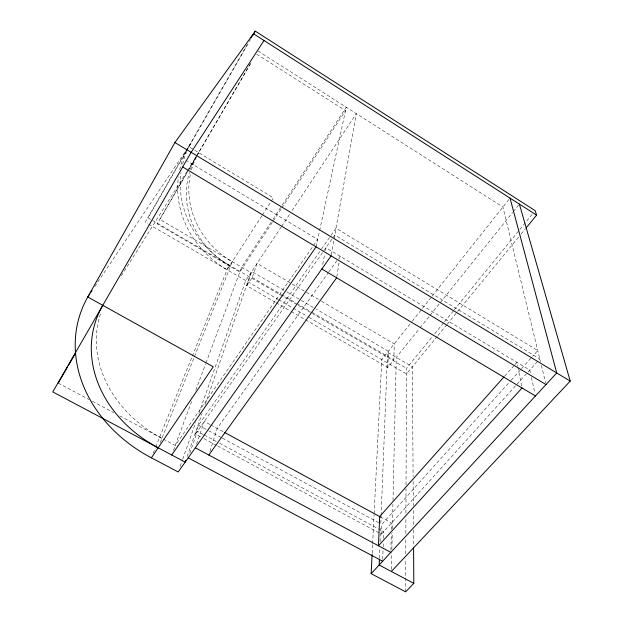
<?xml version="1.0" encoding="UTF-8"?>
<svg xmlns="http://www.w3.org/2000/svg" width="623" height="623" viewBox="0 0 623 623"><rect width="100%" height="100%" fill="white"/><g stroke="black" fill="none" stroke-linecap="round" stroke-linejoin="round"><path stroke-width="0.47" stroke-dasharray="3.12 2.34" d="M405.62 591.85L405.752 558.776M405.768 553.909L405.83 538.35M405.846 533.483L405.908 516.942M405.923 513.056L406.025 488.736M406.04 484.842L406.492 368.325L432.23 336.794M391.408 569.515L391.789 552.975M391.883 549.081L392.256 532.54M392.35 528.647L392.903 504.319M392.996 500.433L396.275 357.384L419.435 328.547M390.886 550.491L391.299 533.42M391.392 529.628L391.548 522.993L379.687 516.56M305.55 319.794L387.786 367.477L393.822 359.954L394.258 343.873L321.491 301.189M382.717 559.337L383.114 547.897M383.145 546.947L383.316 542.181M383.449 538.373L383.682 531.699L378.55 528.935M217.606 445.99L381.455 534.168L381.821 524.364L510.471 380.965M387.786 367.477L388.402 351.255L316.305 309.156M379.438 558.2L379.828 548.489M380.092 541.691L380.63 528.094M380.824 523.234L381.089 516.436M381.128 515.47L387.568 352.307L412.348 366.768L413.096 476.525M372.157 553.333L372.593 544.619M372.64 543.645L374.08 514.59M374.127 513.617L381.774 359.596L411.694 321.92M336.802 276.846L339.005 262.766M339.597 259.004L340.041 256.193L338.351 258.561M331.28 254.908L356.333 113.635L290.77 212.591M322.722 264.354L324.684 254.192M325.393 250.493L325.93 247.72L529.784 370.054L530.594 373.753M316.095 246.856L319.373 231.663M319.583 230.712L346.271 107.218L282.017 205.458M209.959 451.348L217.154 428.429L328.204 272.781M196.549 444.16L204.258 421.436L210.239 424.684M275.343 302.272L246.809 285.731L252.284 277.508L257.089 263.412L291.377 283.527M189.781 453.271L197.366 431.272L203.355 434.496M187.087 456.628L202.031 413.602M205.216 404.444L250.999 272.609L159.854 219.421L187.671 171.652M200.544 436.809L195.42 434.052L198.472 425.236L320.977 249.761M246.809 285.731L251.754 271.464L286.121 291.533M180.156 466.479L182.414 460.062M182.734 459.151L195.661 422.519M198.885 413.361L245.727 280.56L281.09 227.185M173.42 450.421L192.094 400.278M195.824 390.247L205.668 363.809M206.011 362.898L241.654 267.158L272.453 220.067M160.228 442.649L194.142 357.454M194.508 356.551L232.27 261.683A86.114 79.035 22.1 0 1 190.498 173.817M153.18 453.318L155.353 447.921M155.711 447.018L191.939 357.026M192.297 356.122L228.991 264.962A96.44 88.754 22.4 0 1 180.982 172.758M247.152 44.677L145.245 222.193L147.768 223.657M186.238 151.412L148.079 217.848L297.42 304.811M186.721 150.571L250.469 39.553M250.275 63.819L196.611 155.991L198.706 152.697A86.114 79.035 22.1 0 0 197.18 155.462M188.162 170.811L196.455 156.56M196.946 155.727L251.84 61.451M121.345 275.794L186.845 171.574M187.359 170.749L196.128 156.801L157.105 223.844L239.847 272.01L272.773 221.749M261.862 215.846L227.076 269.728A97.523 89.525 22.2 0 1 178.427 176.722M262.392 215.028L270.826 201.969M271.355 201.151L273.466 197.88L188.637 146.607A97.523 89.525 22.2 0 0 186.923 149.754M272.983 219.257L281.479 206.268M273.302 220.931L281.269 208.775M281.798 207.965L345.524 110.676L256.115 53.788M281.627 226.375L290.225 213.401M94.766 286.533L185.397 151.436M185.942 150.626L191.113 142.908A96.44 88.754 22.4 0 0 188.232 148.406M321.538 248.966L330.447 236.203M331 235.408L336.015 228.228L537.766 350.547L532.564 356.34M195.42 434.052L334.808 235.05L539.806 358.965L381.455 534.168M328.765 271.994L337.783 259.347M412.301 321.156L431.599 296.852M432.206 296.089L510.011 198.098M420.042 327.791L439.542 303.502M440.15 302.747L512.659 212.435M513.266 211.672L518.749 204.842M434.675 333.796L443.872 322.535M444.479 321.78L453.676 310.519M454.284 309.771L519.239 230.191M519.847 229.443L532.104 214.429M437.307 336.311L406.469 373.94L308.198 316.858M437.922 335.556L446.559 325.019M447.174 324.264L457.041 312.224M457.664 311.469L518.718 236.958M521.186 233.944L525.508 228.68M504.7 376.105L514.364 365.249M515.011 364.525L516.942 362.352L517.697 366.145M511.125 380.24L520.867 369.377M521.521 368.652L531.917 357.065M58.251 383.098L88.996 399.483M92.414 401.305L113.768 412.683M119.748 415.876L162.455 438.631M163.312 439.09L175.265 445.461L317.691 239.473L186.713 160.773M203.955 438.647L216.757 445.531M204.204 434.955L216.173 441.403M219.592 443.249L377.702 528.475M210.706 424.933L223.93 432.105M198.472 425.236L207.856 430.314M208.705 430.773L221.5 437.689M222.349 438.148L380.116 523.437M276.176 302.762L290.443 311.033M291.284 311.523L304.709 319.303M148.609 224.148L278.208 299.437M278.8 299.78L292.46 307.715M293.075 308.074L307.357 316.367M286.962 292.023L300.379 299.858M301.213 300.348L315.464 308.665M252.284 277.508L280.763 294.095M281.596 294.578L295.832 302.871M296.673 303.362L310.908 311.656M311.749 312.146L393.822 359.954M298.261 305.301L406.492 368.325M292.218 284.018L320.658 300.699M257.953 50.954L502.917 207.031L540.476 361.706M541.364 365.366L545.577 382.732M531.411 377.46L534.869 393.191M517.884 367.095L521.669 386.081M413.127 481.384L413.29 505.666M413.329 510.525L413.431 526.061M413.454 529.947L413.563 545.491M230.362 266.488A87.095 79.728 21.9 0 1 189.392 172.509M190.358 169.503A87.095 79.728 21.9 0 1 196.292 156.537M191.432 170.024A86.114 79.035 22.1 0 1 196.821 156.155M161.933 438.358A122.63 101.876 17.9 0 1 100.988 312.248M179.665 169.76A97.523 89.525 22.2 0 1 186.113 151.35M182.609 164.145A96.44 88.754 22.4 0 1 186.441 152.44"/><path stroke-width="0.93" d="M379.399 559.174L379.173 564.999L413.82 583.369L405.62 591.85L371.144 573.674L372.11 554.306M185.818 460.288L185.187 462.126L52.776 391.906L191.144 152.331L264.027 40.526M526.124 227.925L536.605 215.13L535.173 210.675L255.298 31.15L174.907 142.535L87.757 296.984A141.172 116.672 17.8 0 0 151.366 457.819L178.217 471.969L331.117 255.858M251.007 37.948L253.429 33.735L536.605 215.13M252.883 35.355L255.298 31.15M58.251 383.098L67.494 367.095M68.468 365.413L75.765 352.782M89.914 293.768L87.757 296.984L213.253 366.791L151.366 457.819M90.989 292.156L92.072 290.552M171.722 454.985L316.095 246.856M208.806 455.008L336.654 277.788M504.054 376.829L379.687 516.56L378.48 545.771L522.051 387.981M371.144 573.674L556.736 372.967L510.011 198.098M391.369 571.462L570.224 381.105L519.364 204.087M188.201 457.858L382.647 561.245M195.318 447.797L390.839 552.383M224.778 432.564L380.435 516.965M321.834 268.98L535.476 395.963M182.695 166.972L546.021 384.562M174.907 142.535L570.224 381.105M413.579 547.43L413.82 583.369M158.18 447.797A124.623 102.935 17.8 0 1 102.779 305.34"/></g></svg>
